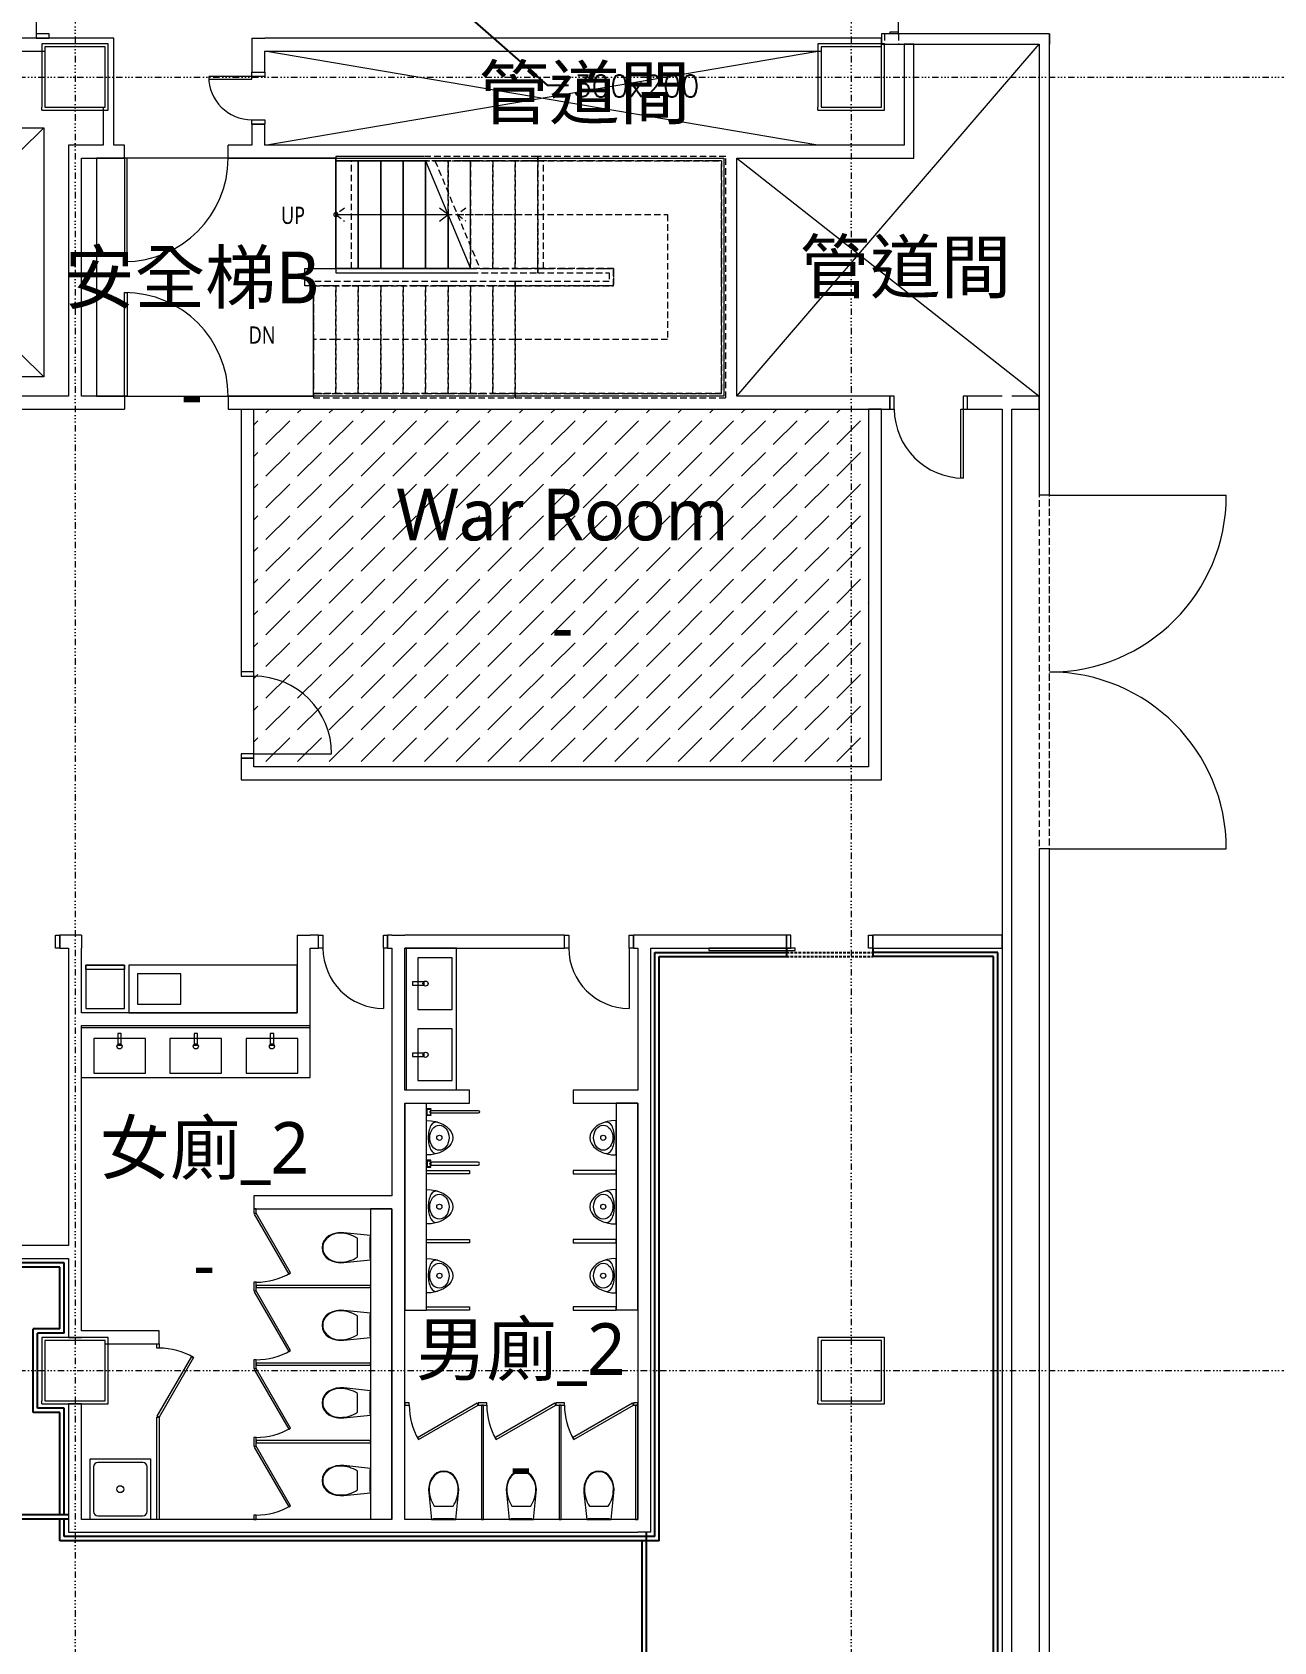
# Model space of a CAD drawing. Extents: x -32000 to 384674, y -29000 to 131250.
# Drawn here: x 252103 to 266500, y 11855 to 30520 of the extents above; entities that cross this region are included whole.
import ezdxf
from ezdxf.enums import TextEntityAlignment as Align

# ---------------------------------------------------------------- set-up
doc = ezdxf.new("R2010")
doc.units = 0
doc.header["$LTSCALE"] = 250
for name, pattern in [('H12PL3$0$JJP_三點線', [0.9, 0.3, -0.15, 0, -0.15, 0, -0.15, 0, -0.15]), ('H12PL3$0$JJP_虛線(退縮線、投影線、地下室範圍、非屬本工程、圖面分區)', [0.45, 0.3, -0.15]), ('H12PL3$0$虛線', [0.846667, 0.423333, -0.423333]), ('XFDP30$0$HIDDEN2', [0.1875, 0.125, -0.0625])]:
    doc.linetypes.add(name, pattern=pattern)
for name, color, linetype in [('AREA', 1, 'Continuous'), ('H12PL3$0$A-OBJE-2D', 252, 'Continuous'), ('H12PL3$0$A-OBJE-TOIL.3D', 252, 'Continuous'), ('H12PL3$0$A-STRS', 252, 'Continuous'), ('H12PL3$0$A-TEXT', 252, 'Continuous'), ('H12PL3$0$A-WALL-EX', 252, 'Continuous'), ('H12PL3$0$A-WALL-IN', 252, 'Continuous'), ('H12PL3$0$A-WALL-IN.200K', 252, 'Continuous'), ('H12PL3$0$A-ZONE', 252, 'Continuous'), ('H12PL3$0$A-ZONE.200K', 252, 'Continuous'), ('H12PL3$0$Door', 252, 'Continuous'), ('H12PL3$0$Hattch', 252, 'Continuous'), ('H12PL3$0$S-COL', 252, 'Continuous'), ('H12PL3$0$S-GRID', 252, 'Continuous'), ('H12PL3$0$S-SLAB-SHOW', 252, 'Continuous'), ('XFDP30$0$A-C1-PVC (8K於 50K時拆除)', 2, 'XFDP30$0$ZIGZAG'), ('XFDP30$0$A-W-P1S (50K)', 2, 'Continuous'), ('XFDP30$0$A-W-P1S (8K)', 2, 'Continuous'), ('XFDP30$0$A-W-P2D (50K)', 2, 'Continuous'), ('XFDP30$0$A-W-P2D (8K)', 2, 'Continuous'), ('XFM2D30-200K$0$M-DUCT-TEXT', 4, 'Continuous'), ('XFM2D30-200K$0$M-DUCT-TEXT-Line', 3, 'Continuous')]:
    doc.layers.add(name, color=color, linetype=linetype)
doc.styles.add('H12PL3$0$Standard', font='', dxfattribs={"width": 0.8})
doc.styles.add('XFM2D30-200K$0$aa-txt', font='simplex.shx', dxfattribs={"bigfont": 'china.shx'})
doc.styles.get('H12PL3$0$Standard').set_extended_font_data('Microsoft JhengHei')
doc.linetypes.add('XFDP30$0$ZIGZAG', pattern='A,0.0001,-0.2,[131,ltypeshp.shx,S=0.2,R=0,X=-0.2,Y=0],-0.4,[131,ltypeshp.shx,S=0.2,R=180,X=0.2,Y=0],-0.2', length=0.8001)
doc.dimstyles.new('XFM2D30-200K$0$adim-100', dxfattribs={"dimscale": 100, "dimtxt": 0.25, "dimasz": 0.25, "dimexe": 0.1, "dimexo": 0.5, "dimgap": 0.15, "dimtad": 0, "dimdec": 4, "dimdsep": 46, "dimtxsty": 'XFM2D30-200K$0$aa-txt', "dimcen": 2.5, "dimclrd": 256, "dimclre": 256, "dimclrt": 256, "dimadec": 0, "dimazin": 0, "dimtfac": 1, "dimtdec": 4, "dimtmove": 0, "dimatfit": 3, "dimfxl": 1, "dimtolj": 1, "dimtzin": 0, "dimarcsym": 0})

# ---------------------------------------------------------------- blocks, each defined once
blk = doc.blocks.new('XFDP30')
at = {"layer": 'XFDP30$0$A-C1-PVC (8K於 50K時拆除)', "ltscale": 0.25}
blk.add_line((259225, 10800), (259225, 13125), dxfattribs=at)
at = {"layer": 'XFDP30$0$A-W-P1S (50K)'}
for p, q in [((259325, 19850), (260850, 19850)), ((259325, 13075), (259325, 19850)), ((259375, 19800), (260850, 19800)), ((259375, 13025), (259375, 19800)), ((260850, 19900), (260850, 19800)), ((261850, 19900), (261850, 19800)), ((263300, 19850), (261850, 19850)), ((263250, 19800), (261850, 19800)), ((263250, -2000), (263250, 19800)), ((263300, -2050), (263300, 19850)), ((252425, 13025), (252425, 13277)), ((252475, 13075), (252475, 13277)), ((259325, 13075), (252475, 13075)), ((259375, 13025), (252425, 13025))]:
    blk.add_line(p, q, dxfattribs=at)
at = {"layer": 'XFDP30$0$A-W-P1S (50K)', "linetype": 'XFDP30$0$HIDDEN2'}
for p, q in [((260850, 19850), (261850, 19850)), ((260850, 19800), (261850, 19800))]:
    blk.add_line(p, q, dxfattribs=at)
at = {"layer": 'XFDP30$0$A-W-P1S (8K)'}
for p, q in [((252475, 16250), (243350, 16250)), ((252475, 15435), (252475, 16250)), ((252425, 16200), (243400, 16200)), ((252425, 15485), (252425, 16200)), ((252115, 14515), (252115, 15485)), ((252425, 15485), (252115, 15485)), ((252165, 14565), (252165, 15435)), ((252475, 15435), (252165, 15435)), ((252475, 14565), (252165, 14565)), ((252475, 13327), (252475, 14565)), ((252425, 14515), (252115, 14515)), ((252425, 13327), (252425, 14515))]:
    blk.add_line(p, q, dxfattribs=at)
at = {"layer": 'XFDP30$0$A-W-P2D (50K)'}
for p, q in [((259175, 2375), (259175, 13025)), ((259225, 2425), (259225, 13025))]:
    blk.add_line(p, q, dxfattribs=at)
at = {"layer": 'XFDP30$0$A-W-P2D (8K)'}
for p, q in [((252525, 13327), (243400, 13327)), ((252525, 13277), (243400, 13277))]:
    blk.add_line(p, q, dxfattribs=at)
blk = doc.blocks.new('H12PL3')
at = {"layer": 'H12PL3$0$Hattch', "linetype": 'Continuous', "lineweight": 0}
h = blk.add_hatch(dxfattribs=at)
h.set_pattern_fill('虛線_0001', color=256, scale=10, style=0, pattern_type=2)
h.set_pattern_definition([(45, (0, 0), (-367.6955, 367.6955), [390, -130]), (45, (1e-13, 367.7), (-367.6955, 367.6955), [390, -130])])
h.paths.add_polyline_path([(261800, 22000), (254675, 22000), (254675, 26150), (261800, 26150)])
at = {"layer": 'H12PL3$0$A-OBJE-2D', "lineweight": 0}
for p, q in [((254800, 29210), (261215, 30300)), ((261215, 29210), (254800, 30300)), ((260275, 26300), (263780, 30380)), ((249290, 26525), (252240, 29410)), ((249290, 29410), (252240, 26525)), ((249290, 29410), (252240, 29410)), ((252240, 29410), (252240, 26525)), ((260275, 29060), (263780, 26300)), ((252240, 26525), (249290, 26525))]:
    blk.add_line(p, q, dxfattribs=at)
for points in [[(250125, 32050), (252150, 32050), (252150, 30450), (250125, 30450)], [(253175, 19200), (253175, 19700), (252725, 19700), (252725, 19200)], [(253175, 19700), (253175, 19650), (252725, 19650), (252725, 19700)], [(253225, 19700), (253225, 19150), (255175, 19150), (255175, 19700)], [(253325, 19600), (253325, 19250), (253825, 19250), (253825, 19600)]]:
    blk.add_lwpolyline(points, close=True, dxfattribs=at)
at = {"layer": 'H12PL3$0$A-OBJE-TOIL.3D', "lineweight": 0}
for p, q in [((256425, 18250), (256425, 19900)), ((257025, 19900), (256425, 19900)), ((256445, 18250), (256445, 19900)), ((256975, 19787.5), (256575, 19787.5)), ((256575, 19787.5), (256575, 19187.5)), ((256975, 19187.5), (256975, 19787.5)), ((257025, 18250), (257025, 19900)), ((256575, 19187.5), (256975, 19187.5)), ((252675, 19000), (255325, 19000)), ((252675, 18400), (252675, 19000)), ((252675, 18980), (255325, 18980)), ((255325, 18400), (255325, 19000)), ((256975, 18962.5), (256575, 18962.5)), ((256575, 18962.5), (256575, 18362.5)), ((256975, 18362.5), (256975, 18962.5)), ((253416.67, 18850), (252816.67, 18850)), ((252816.67, 18850), (252816.67, 18450)), ((253416.67, 18450), (253416.67, 18850)), ((254300, 18850), (253700, 18850)), ((253700, 18850), (253700, 18450)), ((254300, 18450), (254300, 18850)), ((255183.33, 18850), (254583.33, 18850)), ((254583.33, 18850), (254583.33, 18450)), ((255183.33, 18450), (255183.33, 18850)), ((252675, 18400), (255325, 18400)), ((252816.67, 18450), (253416.67, 18450)), ((253700, 18450), (254300, 18450)), ((254583.33, 18450), (255183.33, 18450)), ((256575, 18362.5), (256975, 18362.5)), ((257025, 18250), (256425, 18250)), ((256683, 17959), (256683, 18041)), ((256683, 18033), (256724, 18033)), ((256683, 17967), (256724, 17967)), ((256722, 18016.5), (256713.63, 18000)), ((256722, 17983.5), (256713.63, 18000)), ((256724, 17983.5), (256724, 18016.5)), ((256683, 17441), (256683, 17359)), ((256683, 17433), (256724, 17433)), ((256683, 17367), (256724, 17367)), ((256722, 17416.5), (256713.63, 17400)), ((256722, 17383.5), (256713.63, 17400)), ((256724, 17416.5), (256724, 17383.5)), ((255873.59, 16425), (255873.59, 16533.94)), ((255873.59, 16316.06), (255873.59, 16425)), ((254700, 16025), (254675, 16025)), ((254675, 16025), (254675, 15975)), ((254675, 15975), (254675, 15925)), ((254675, 15925), (254700, 15925)), ((254700, 15975), (254700, 16025)), ((254700, 15925), (254700, 15975)), ((255873.59, 15525), (255873.59, 15633.94)), ((255873.59, 15416.06), (255873.59, 15525)), ((254700, 15125), (254675, 15125)), ((254675, 15125), (254675, 15075)), ((254700, 15075), (254700, 15125)), ((254675, 15075), (254675, 15025)), ((254675, 15025), (254700, 15025)), ((254700, 15025), (254700, 15075)), ((255873.59, 14625), (255873.59, 14733.94)), ((255873.59, 14516.06), (255873.59, 14625)), ((257275, 14625), (257275, 14600)), ((257325, 14625), (257275, 14625)), ((257275, 14600), (257325, 14600)), ((257375, 14625), (257325, 14625)), ((257325, 14600), (257375, 14600)), ((257375, 14600), (257375, 14625)), ((258175, 14625), (258175, 14600)), ((258225, 14625), (258175, 14625)), ((258175, 14600), (258225, 14600)), ((258275, 14625), (258225, 14625)), ((258225, 14600), (258275, 14600)), ((258275, 14600), (258275, 14625)), ((254700, 14225), (254675, 14225)), ((254675, 14225), (254675, 14175)), ((254700, 14175), (254700, 14225)), ((254675, 14175), (254675, 14125)), ((254675, 14125), (254700, 14125)), ((254700, 14125), (254700, 14175)), ((252815, 13885), (252815, 13365)), ((253385, 13935), (252865, 13935)), ((253435, 13365), (253435, 13885)), ((255873.59, 13725), (255873.59, 13833.94)), ((255873.59, 13616.06), (255873.59, 13725)), ((252865, 13315), (253385, 13315)), ((256766.06, 13426.41), (256875, 13426.41)), ((256875, 13426.41), (256983.94, 13426.41)), ((257666.06, 13426.41), (257775, 13426.41)), ((257775, 13426.41), (257883.94, 13426.41)), ((258566.06, 13426.41), (258675, 13426.41)), ((258675, 13426.41), (258783.94, 13426.41))]:
    blk.add_line(p, q, dxfattribs=at)
at = {"layer": 'H12PL3$0$A-OBJE-TOIL.3D', "lineweight": 0, "flags": 128}
for points in [[(256650, 19467.5), (256650, 19507.5), (256515, 19507.5), (256515, 19467.5)], [(253096.67, 18775), (253136.67, 18775), (253136.67, 18910), (253096.67, 18910)], [(253980, 18775), (254020, 18775), (254020, 18910), (253980, 18910)], [(254863.33, 18775), (254903.33, 18775), (254903.33, 18910), (254863.33, 18910)], [(256650, 18642.5), (256650, 18682.5), (256515, 18682.5), (256515, 18642.5)], [(256674.8, 17900), (256727.76, 17896.97), (256779.12, 17887.95), (256827.3, 17873.22), (256870.86, 17853.23), (256908.45, 17828.58), (256938.95, 17800.03), (256961.42, 17768.43), (256975.18, 17734.76), (256979.82, 17700.03), (256975.19, 17665.3), (256961.43, 17631.62), (256938.97, 17600.03), (256908.48, 17571.47), (256870.89, 17546.81), (256827.34, 17526.81), (256779.15, 17512.07), (256727.8, 17503.04), (256674.84, 17500), (256674.82, 17700)], [(258875.2, 17900), (258822.24, 17896.97), (258770.88, 17887.95), (258722.7, 17873.22), (258679.14, 17853.23), (258641.55, 17828.58), (258611.05, 17800.03), (258588.58, 17768.43), (258574.82, 17734.76), (258570.18, 17700.03), (258574.81, 17665.3), (258588.57, 17631.62), (258611.03, 17600.03), (258641.52, 17571.47), (258679.11, 17546.81), (258722.66, 17526.81), (258770.85, 17512.07), (258822.2, 17503.04), (258875.16, 17500), (258875.18, 17700)], [(256674.86, 17280), (256674.86, 17320), (257174.86, 17320.05), (257174.86, 17280.05)], [(258875.14, 17280), (258875.14, 17320), (258375.14, 17320.05), (258375.14, 17280.05)], [(256674.88, 17100), (256727.84, 17096.97), (256779.2, 17087.95), (256827.38, 17073.22), (256870.93, 17053.23), (256908.53, 17028.58), (256939.03, 17000.03), (256961.5, 16968.43), (256975.26, 16934.76), (256979.9, 16900.03), (256975.27, 16865.3), (256961.51, 16831.62), (256939.05, 16800.03), (256908.55, 16771.47), (256870.96, 16746.81), (256827.41, 16726.81), (256779.23, 16712.07), (256727.88, 16703.04), (256674.92, 16700), (256674.9, 16900)], [(258875.12, 17100), (258822.16, 17096.97), (258770.8, 17087.95), (258722.62, 17073.22), (258679.07, 17053.23), (258641.47, 17028.58), (258610.97, 17000.03), (258588.5, 16968.43), (258574.74, 16934.76), (258570.1, 16900.03), (258574.73, 16865.3), (258588.49, 16831.62), (258610.95, 16800.03), (258641.45, 16771.47), (258679.04, 16746.81), (258722.59, 16726.81), (258770.77, 16712.07), (258822.12, 16703.04), (258875.08, 16700), (258875.1, 16900)], [(254675, 16825), (254700, 16825), (254700, 16875), (254675, 16875)], [(254678.35, 16812.5), (255078.35, 16119.68), (255100, 16132.18), (254700, 16825)], [(255628.25, 16594.42), (255584.72, 16582.02), (255543.65, 16563), (255511.11, 16537.4), (255486.15, 16504.36), (255470.44, 16466.05), (255465, 16425), (255470.44, 16383.95), (255486.15, 16345.64), (255511.11, 16312.6), (255543.65, 16287), (255584.72, 16267.98), (255628.25, 16255.58), (255673.18, 16250.09), (255718.41, 16251.65), (256025, 16284.03), (256025, 16565.97), (255718.41, 16598.35), (255673.18, 16599.91)], [(256025, 16302), (256025, 16548), (256020, 16548), (256020, 16302)], [(256674.94, 16480), (256674.94, 16520), (257174.94, 16520.05), (257174.94, 16480.05)], [(258875.06, 16480), (258875.06, 16520), (258375.06, 16520.05), (258375.06, 16480.05)], [(256674.96, 16300), (256727.92, 16296.97), (256779.27, 16287.95), (256827.46, 16273.22), (256871.01, 16253.23), (256908.61, 16228.58), (256939.1, 16200.03), (256961.58, 16168.43), (256975.34, 16134.76), (256979.98, 16100.03), (256975.35, 16065.3), (256961.59, 16031.62), (256939.12, 16000.03), (256908.63, 15971.47), (256871.04, 15946.81), (256827.49, 15926.81), (256779.31, 15912.07), (256727.96, 15903.04), (256675, 15900), (256674.98, 16100)], [(258875.04, 16300), (258822.08, 16296.97), (258770.73, 16287.95), (258722.54, 16273.22), (258678.99, 16253.23), (258641.39, 16228.58), (258610.9, 16200.03), (258588.42, 16168.43), (258574.66, 16134.76), (258570.02, 16100.03), (258574.65, 16065.3), (258588.41, 16031.62), (258610.88, 16000.03), (258641.37, 15971.47), (258678.96, 15946.81), (258722.51, 15926.81), (258770.69, 15912.07), (258822.04, 15903.04), (258875, 15900), (258875.02, 16100)], [(254678.35, 15912.5), (255078.35, 15219.68), (255100, 15232.18), (254700, 15925)], [(256025, 15962.5), (256025, 15987.5), (254700, 15987.5), (254700, 15962.5)], [(255628.25, 15694.42), (255584.72, 15682.02), (255543.65, 15663), (255511.11, 15637.4), (255486.15, 15604.36), (255470.44, 15566.05), (255465, 15525), (255470.44, 15483.95), (255486.15, 15445.64), (255511.11, 15412.6), (255543.65, 15387), (255584.72, 15367.98), (255628.25, 15355.58), (255673.18, 15350.09), (255718.41, 15351.65), (256025, 15384.03), (256025, 15665.97), (255718.41, 15698.35), (255673.18, 15699.91)], [(256675.01, 15700), (256675.01, 15740), (257175.01, 15740.05), (257175.01, 15700.05)], [(258874.99, 15700), (258874.99, 15740), (258374.99, 15740.05), (258374.99, 15700.05)], [(256025, 15402), (256025, 15648), (256020, 15648), (256020, 15402)], [(253550, 15310), (253575, 15310), (253575, 15260), (253550, 15260)], [(253553.35, 14472.5), (253953.35, 15165.32), (253975, 15152.82), (253575, 14460)], [(254678.35, 15012.5), (255078.35, 14319.68), (255100, 14332.18), (254700, 15025)], [(256025, 15062.5), (256025, 15087.5), (254700, 15087.5), (254700, 15062.5)], [(255628.25, 14794.42), (255584.72, 14782.02), (255543.65, 14763), (255511.11, 14737.4), (255486.15, 14704.36), (255470.44, 14666.05), (255465, 14625), (255470.44, 14583.95), (255486.15, 14545.64), (255511.11, 14512.6), (255543.65, 14487), (255584.72, 14467.98), (255628.25, 14455.58), (255673.18, 14450.09), (255718.41, 14451.65), (256025, 14484.03), (256025, 14765.97), (255718.41, 14798.35), (255673.18, 14799.91)], [(256025, 14502), (256025, 14748), (256020, 14748), (256020, 14502)], [(256425, 14625), (256425, 14600), (256475, 14600), (256475, 14625)], [(257262.5, 14621.65), (256569.68, 14221.65), (256582.18, 14200), (257275, 14600)], [(257312.5, 13275), (257337.5, 13275), (257337.5, 14600), (257312.5, 14600)], [(258162.5, 14621.65), (257469.68, 14221.65), (257482.18, 14200), (258175, 14600)], [(258212.5, 13275), (258237.5, 13275), (258237.5, 14600), (258212.5, 14600)], [(259062.5, 14621.65), (258369.68, 14221.65), (258382.18, 14200), (259075, 14600)], [(259075, 14625), (259075, 14600), (259125, 14600), (259125, 14625)], [(259100, 13275), (259125, 13275), (259125, 14600), (259100, 14600)], [(253550, 14460), (253575, 14460), (253575, 13275), (253550, 13275)], [(256025, 14162.5), (256025, 14187.5), (254700, 14187.5), (254700, 14162.5)], [(254678.35, 14112.5), (255078.35, 13419.68), (255100, 13432.18), (254700, 14125)], [(253475, 13275), (252775, 13275), (252775, 13975), (253475, 13975)], [(255628.25, 13894.42), (255584.72, 13882.02), (255543.65, 13863), (255511.11, 13837.4), (255486.15, 13804.36), (255470.44, 13766.05), (255465, 13725), (255470.44, 13683.95), (255486.15, 13645.64), (255511.11, 13612.6), (255543.65, 13587), (255584.72, 13567.98), (255628.25, 13555.58), (255673.18, 13550.09), (255718.41, 13551.65), (256025, 13584.03), (256025, 13865.97), (255718.41, 13898.35), (255673.18, 13899.91)], [(256025, 13602), (256025, 13848), (256020, 13848), (256020, 13602)], [(257044.42, 13671.75), (257032.02, 13715.28), (257013, 13756.35), (256987.4, 13788.89), (256954.36, 13813.85), (256916.05, 13829.56), (256875, 13835), (256833.95, 13829.56), (256795.64, 13813.85), (256762.6, 13788.89), (256737, 13756.35), (256717.98, 13715.28), (256705.58, 13671.75), (256700.09, 13626.82), (256701.65, 13581.59), (256734.03, 13275), (257015.97, 13275), (257048.35, 13581.59), (257049.91, 13626.82)], [(257944.42, 13671.75), (257932.02, 13715.28), (257913, 13756.35), (257887.4, 13788.89), (257854.36, 13813.85), (257816.05, 13829.56), (257775, 13835), (257733.95, 13829.56), (257695.64, 13813.85), (257662.6, 13788.89), (257637, 13756.35), (257617.98, 13715.28), (257605.58, 13671.75), (257600.09, 13626.82), (257601.65, 13581.59), (257634.03, 13275), (257915.97, 13275), (257948.35, 13581.59), (257949.91, 13626.82)], [(258844.42, 13671.75), (258832.02, 13715.28), (258813, 13756.35), (258787.4, 13788.89), (258754.36, 13813.85), (258716.05, 13829.56), (258675, 13835), (258633.95, 13829.56), (258595.64, 13813.85), (258562.6, 13788.89), (258537, 13756.35), (258517.98, 13715.28), (258505.58, 13671.75), (258500.09, 13626.82), (258501.65, 13581.59), (258534.03, 13275), (258815.97, 13275), (258848.35, 13581.59), (258849.91, 13626.82)], [(254675, 13275), (254700, 13275), (254700, 13325), (254675, 13325)], [(256752, 13275), (256998, 13275), (256998, 13280), (256752, 13280)], [(257652, 13275), (257898, 13275), (257898, 13280), (257652, 13280)], [(258552, 13275), (258798, 13275), (258798, 13280), (258552, 13280)]]:
    blk.add_lwpolyline(points, close=True, dxfattribs=at)
for points in [[(256425, 18100), (256675, 18100)], [(256425, 18100), (256425, 15700)], [(256675, 15700), (256675, 18100)], [(259125, 18100), (258875, 18100)], [(258875, 18100), (258875, 15700)], [(259125, 15700), (259125, 18100)], [(256275, 16875), (256025, 16875)], [(256025, 16875), (256025, 13275)], [(256275, 13275), (256275, 16875)], [(256425, 15700), (256675, 15700)], [(259125, 15700), (258875, 15700)], [(256275, 13275), (256025, 13275)]]:
    blk.add_lwpolyline(points, dxfattribs=at)
for points in [[(256675, 17959), (256675, 18041), (256724, 18041), (256724, 18033), (256722, 18033), (256722, 18016.5), (257275, 18016.5, -1), (257275, 17983.5), (256722, 17983.5), (256722, 17967), (256724, 17967), (256724, 17959)], [(256675, 17441), (256675, 17359), (256724, 17359), (256724, 17367), (256722, 17367), (256722, 17383.5), (257275, 17383.5, 1), (257275, 17416.5), (256722, 17416.5), (256722, 17433), (256724, 17433), (256724, 17441)]]:
    blk.add_lwpolyline(points, format="xyb", close=True, dxfattribs=at)
at = {"layer": 'H12PL3$0$A-OBJE-TOIL.3D', "lineweight": 0}
for centre, radius in [((256664.59, 19487.5), 30), ((253116.67, 18760.41), 30), ((254000, 18760.41), 30), ((254883.33, 18760.41), 30), ((256664.59, 18662.5), 30), ((256824.82, 17700.01), 30), ((258725.18, 17700.01), 30), ((256824.9, 16900.01), 30), ((258725.1, 16900.01), 30), ((256824.98, 16100.01), 30), ((258725.02, 16100.01), 30), ((253125, 13625), 40)]:
    blk.add_circle(centre, radius, dxfattribs=at)
for centre, radius, start, end in [((257024.97, 17700.03), 330.15, 154.552978, 180.005556), ((256790.08, 17811.8), 70.02, 79.191026, 154.552978), ((258759.92, 17811.8), 70.02, 25.447022, 100.808974), ((258525.03, 17700.03), 330.15, 359.994444, 25.447022), ((257024.97, 17700.03), 330.15, 180.005556, 205.458134), ((256790.1, 17588.22), 70.02, 205.458136, 280.820086), ((258759.9, 17588.22), 70.02, 259.179914, 334.541864), ((258525.03, 17700.03), 330.15, 334.541866, 359.994444), ((257025.05, 16900.03), 330.15, 154.552978, 180.005556), ((256790.16, 17011.8), 70.02, 79.191026, 154.552978), ((258759.84, 17011.8), 70.02, 25.447022, 100.808974), ((258524.95, 16900.03), 330.15, 359.994444, 25.447022), ((257025.05, 16900.03), 330.15, 180.005556, 205.458134), ((258524.95, 16900.03), 330.15, 334.541866, 359.994444), ((256790.18, 16788.22), 70.02, 205.458136, 280.820086), ((258759.82, 16788.22), 70.02, 259.179914, 334.541864), ((257025.13, 16100.03), 330.15, 154.552978, 180.005556), ((256790.23, 16211.8), 70.02, 79.191026, 154.552978), ((258759.77, 16211.8), 70.02, 25.447022, 100.808974), ((258524.87, 16100.03), 330.15, 359.994444, 25.447022), ((254700, 16825), 800, 270, 300), ((257025.13, 16100.03), 330.15, 180.005556, 205.458134), ((258524.87, 16100.03), 330.15, 334.541866, 359.994444), ((256790.26, 15988.22), 70.02, 205.458136, 280.820086), ((258759.74, 15988.22), 70.02, 259.179914, 334.541864), ((253575, 14460), 800, 60, 90), ((254700, 15925), 800, 270, 300), ((257275, 14600), 800, 180, 210), ((258175, 14600), 800, 180, 210), ((259075, 14600), 800, 180, 210), ((254700, 15025), 800, 270, 300), ((252865, 13885), 50, 90, 180), ((253385, 13885), 50, 0, 90), ((252865, 13365), 50, 180, 270), ((253385, 13365), 50, 270, 0), ((254700, 14125), 800, 270, 300)]:
    blk.add_arc(centre, radius, start, end, dxfattribs=at)
for centre, major_axis in [((256824.82, 17700.01), (-0.01, 145)), ((258725.18, 17700.01), (0.01, 145)), ((256824.9, 16900.01), (-0.01, 145)), ((258725.1, 16900.01), (0.01, 145)), ((256824.98, 16100.01), (-0.01, 145)), ((258725.02, 16100.01), (0.01, 145))]:
    blk.add_ellipse(centre, major_axis=major_axis, ratio=0.77241379, dxfattribs=at)
for centre, major_axis, start_param, end_param in [((255593.84, 16424.19), (0, 138.52), 0.93829181, 1.56493559), ((255664.23, 16335.54), (0, 256.9), 6.22745408, 7.12804264), ((255685.56, 16166.9), (0, 425.25), 5.75378057, 6.30680113), ((255593.84, 16425.81), (0, 138.52), 1.57665719, 2.20330097), ((255664.23, 16514.46), (0, 256.9), 2.29673153, 3.19732009), ((255685.56, 16683.1), (0, 425.25), 3.11797453, 3.67099508), ((255664.23, 15435.54), (0, 256.9), 6.22745408, 7.12804264), ((255685.56, 15266.9), (0, 425.25), 5.75378057, 6.30680113), ((255593.84, 15524.19), (0, 138.52), 0.93829181, 1.56493559), ((255593.84, 15525.81), (0, 138.52), 1.57665719, 2.20330097), ((255664.23, 15614.46), (0, 256.9), 2.29673153, 3.19732009), ((255685.56, 15783.1), (0, 425.25), 3.11797453, 3.67099508), ((255664.23, 14535.54), (0, 256.9), 6.22745408, 7.12804264), ((255685.56, 14366.9), (0, 425.25), 5.75378057, 6.30680113), ((255593.84, 14624.19), (0, 138.52), 0.93829181, 1.56493559), ((255593.84, 14625.81), (0, 138.52), 1.57665719, 2.20330097), ((255664.23, 14714.46), (0, 256.9), 2.29673153, 3.19732009), ((255685.56, 14883.1), (0, 425.25), 3.11797453, 3.67099508), ((255664.23, 13635.54), (0, 256.9), 6.22745408, 7.12804264), ((255685.56, 13466.9), (0, 425.25), 5.75378057, 6.30680113), ((256875.81, 13706.16), (138.52, 0), 1.57665719, 2.20330097), ((256874.19, 13706.16), (138.52, 0), 0.93829181, 1.56493559), ((257775.81, 13706.16), (138.52, 0), 1.57665719, 2.20330097), ((257774.19, 13706.16), (138.52, 0), 0.93829181, 1.56493559), ((258675.81, 13706.16), (138.52, 0), 1.57665719, 2.20330097), ((258674.19, 13706.16), (138.52, 0), 0.93829181, 1.56493559), ((255593.84, 13724.19), (0, 138.52), 0.93829181, 1.56493559), ((255593.84, 13725.81), (0, 138.52), 1.57665719, 2.20330097), ((255664.23, 13814.46), (0, 256.9), 2.29673153, 3.19732009), ((256964.46, 13635.77), (256.9, 0), 2.29673153, 3.19732009), ((256785.54, 13635.77), (256.9, 0), 6.22745408, 7.12804264), ((257864.46, 13635.77), (256.9, 0), 2.29673153, 3.19732009), ((257685.54, 13635.77), (256.9, 0), 6.22745408, 7.12804264), ((258764.46, 13635.77), (256.9, 0), 2.29673153, 3.19732009), ((258585.54, 13635.77), (256.9, 0), 6.22745408, 7.12804264), ((255685.56, 13983.1), (0, 425.25), 3.11797453, 3.67099508), ((257133.1, 13614.44), (425.25, 0), 3.11797453, 3.67099508), ((256616.9, 13614.44), (425.25, 0), 5.75378057, 6.30680113), ((258033.1, 13614.44), (425.25, 0), 3.11797453, 3.67099508), ((257516.9, 13614.44), (425.25, 0), 5.75378057, 6.30680113), ((258933.1, 13614.44), (425.25, 0), 3.11797453, 3.67099508), ((258416.9, 13614.44), (425.25, 0), 5.75378057, 6.30680113)]:
    blk.add_ellipse(centre, major_axis=major_axis, ratio=0.87554585, start_param=start_param, end_param=end_param, dxfattribs=at)
at = {"layer": 'H12PL3$0$A-STRS', "linetype": 'H12PL3$0$JJP_虛線(退縮線、投影線、地下室範圍、非屬本工程、圖面分區)', "lineweight": 0}
for p, q in [((257965, 29080), (255625, 29080)), ((255625, 29080), (255625, 29030)), ((255625, 29030), (257965, 29030)), ((255625, 29030), (255625, 27780)), ((255885, 29030), (255625, 29030)), ((255804.09, 27780), (255804.09, 29030)), ((255804.09, 27780), (255804.09, 29030)), ((255885, 29030), (255885, 27780)), ((255885, 27780), (255885, 29030)), ((255885, 29030), (255885, 27780)), ((256145, 29030), (255885, 29030)), ((256145, 29030), (256145, 27780)), ((256145, 27780), (256145, 29030)), ((256145, 29030), (256145, 27780)), ((256405, 29030), (256145, 29030)), ((256405, 29030), (256405, 27780)), ((256405, 27780), (256405, 29030)), ((256405, 29030), (256405, 27780)), ((256665, 29030), (256405, 29030)), ((256665, 29030), (256665, 27780)), ((256665, 27780), (256665, 29030)), ((256665, 29030), (256665, 27780)), ((256925, 29030), (256665, 29030)), ((257965, 29080), (256752.51, 29080)), ((256773.31, 29030), (257965, 29030)), ((256925, 29030), (256773.31, 29030)), ((256773.31, 29030), (257293.31, 27780)), ((256925, 29030), (256925, 27780)), ((256925, 27780), (256925, 29030)), ((256925, 29030), (256925, 27780)), ((257185, 29030), (256925, 29030)), ((256925, 29030), (256925, 28665.36)), ((256925, 28665.36), (256925, 29030)), ((256925, 29030), (256925, 28665.36)), ((257185, 29030), (256925, 29030)), ((257185, 29030), (257185, 27780)), ((257185, 27780), (257185, 29030)), ((257185, 29030), (257185, 27780)), ((257445, 29030), (257185, 29030)), ((257185, 29030), (257185, 28040.36)), ((257185, 28040.36), (257185, 29030)), ((257185, 29030), (257185, 28040.36)), ((257445, 29030), (257185, 29030)), ((257445, 29030), (257445, 27780)), ((257445, 27780), (257445, 29030)), ((257445, 29030), (257445, 27780)), ((257705, 29030), (257445, 29030)), ((257445, 29030), (257445, 27780)), ((257445, 27780), (257445, 29030)), ((257445, 29030), (257445, 27780)), ((257705, 29030), (257445, 29030)), ((257705, 29030), (257705, 27780)), ((257705, 27780), (257705, 29030)), ((257705, 29030), (257705, 27780)), ((257965, 29030), (257705, 29030)), ((257705, 29030), (257705, 27780)), ((257705, 27780), (257705, 29030)), ((257705, 29030), (257705, 27780)), ((257965, 29030), (257705, 29030)), ((257965, 29030), (257965, 29080)), ((257965, 29030), (257965, 29080)), ((260145, 29080), (257965, 29080)), ((257965, 29080), (257965, 29030)), ((257965, 27780), (257965, 29030)), ((257965, 29030), (260095, 29030)), ((257965, 29030), (257965, 27780)), ((257965, 29030), (257965, 27780)), ((257965, 29030), (257965, 27780)), ((257965, 27780), (257965, 29030)), ((260095, 29030), (257965, 29030)), ((257965, 29030), (257965, 27780)), ((258032.66, 27780), (258032.66, 29030)), ((260095, 29030), (260095, 26330)), ((260095, 26330), (260095, 29030)), ((260145, 26280), (260145, 29080)), ((255725, 28480), (255625, 28405)), ((255625, 28405), (255885, 28405)), ((255625, 28405), (255725, 28330)), ((255885, 28405), (257705, 28405)), ((257133.31, 28480), (257033.31, 28405)), ((257033.31, 28405), (257965, 28405)), ((257033.31, 28405), (257133.31, 28330)), ((257705, 28405), (257965, 28405)), ((257965, 28405), (259470, 28405)), ((259470, 28405), (259470, 26955)), ((257705, 27630), (255365, 27630)), ((255365, 27630), (255365, 27580)), ((257965, 27780), (255625, 27780)), ((255625, 27780), (255625, 27730)), ((255625, 27780), (255885, 27780)), ((255625, 27730), (257965, 27730)), ((255885, 27780), (256145, 27780)), ((256145, 27780), (256405, 27780)), ((256405, 27780), (256665, 27780)), ((256665, 27780), (256925, 27780)), ((256925, 27780), (257185, 27780)), ((257185, 27780), (257445, 27780)), ((257965, 27780), (257293.31, 27780)), ((257293.31, 27780), (257445, 27780)), ((257314.11, 27730), (257965, 27730)), ((257445, 27780), (257705, 27780)), ((257445, 27780), (257705, 27780)), ((257705, 27780), (257965, 27780)), ((257705, 27780), (257965, 27780)), ((258795, 27630), (257705, 27630)), ((257705, 27630), (257705, 27580)), ((257705, 27580), (257705, 27630)), ((257965, 27730), (257965, 27780)), ((257965, 27730), (257965, 27780)), ((258845, 27780), (257965, 27780)), ((257965, 27780), (257965, 27730)), ((257965, 27780), (258845, 27780)), ((257965, 27730), (258795, 27730)), ((258795, 27730), (258795, 27630)), ((258845, 27580), (258845, 27780)), ((258845, 27780), (258845, 27580)), ((255365, 27580), (257705, 27580)), ((255625, 27580), (255365, 27580)), ((255365, 27580), (255365, 26330)), ((255625, 26330), (255625, 27580)), ((255885, 27580), (255625, 27580)), ((255625, 27580), (255625, 26330)), ((255625, 26330), (255625, 27580)), ((255885, 26330), (255885, 27580)), ((256145, 27580), (255885, 27580)), ((255885, 27580), (255885, 26330)), ((255885, 26330), (255885, 27580)), ((256145, 26330), (256145, 27580)), ((256405, 27580), (256145, 27580)), ((256145, 27580), (256145, 26330)), ((256145, 26330), (256145, 27580)), ((256405, 26330), (256405, 27580)), ((256665, 27580), (256405, 27580)), ((256405, 27580), (256405, 26330)), ((256405, 26330), (256405, 27580)), ((256665, 26330), (256665, 27580)), ((256925, 27580), (256665, 27580)), ((256665, 27580), (256665, 26330)), ((256665, 26330), (256665, 27580)), ((256925, 26330), (256925, 27580)), ((257185, 27580), (256925, 27580)), ((256925, 27580), (256925, 26330)), ((256925, 26330), (256925, 27580)), ((257185, 26330), (257185, 27580)), ((257445, 27580), (257185, 27580)), ((257185, 27580), (257185, 26330)), ((257185, 26330), (257185, 27580)), ((257445, 26330), (257445, 27580)), ((257705, 27580), (257445, 27580)), ((257445, 27580), (257445, 26330)), ((257445, 26330), (257445, 27580)), ((257705, 27580), (258845, 27580)), ((257705, 26330), (257705, 27580)), ((257705, 26330), (257705, 27580)), ((257705, 26330), (257705, 27580)), ((258845, 27580), (257705, 27580)), ((257705, 27580), (257705, 26330)), ((257705, 26330), (257705, 27580)), ((255625, 26955), (255365, 26955)), ((257705, 26955), (255625, 26955)), ((259470, 26955), (257705, 26955)), ((257705, 26330), (255365, 26330)), ((255365, 26330), (255365, 26280)), ((255365, 26330), (255625, 26330)), ((255625, 26330), (255885, 26330)), ((255885, 26330), (256145, 26330)), ((256145, 26330), (256405, 26330)), ((256405, 26330), (256665, 26330)), ((256665, 26330), (256925, 26330)), ((256925, 26330), (257185, 26330)), ((257185, 26330), (257445, 26330)), ((257445, 26330), (257705, 26330)), ((260095, 26330), (257705, 26330)), ((257705, 26330), (257705, 26280)), ((257705, 26280), (257705, 26330)), ((257705, 26330), (260095, 26330)), ((255365, 26280), (257705, 26280)), ((257705, 26280), (260145, 26280))]:
    blk.add_line(p, q, dxfattribs=at)
at = {"layer": 'H12PL3$0$A-STRS', "lineweight": 0}
for p, q in [((256644.2, 29080), (255625, 29080)), ((255625, 29080), (255625, 29030)), ((255625, 29030), (256665, 29030)), ((255625, 29030), (255625, 27780)), ((256665, 29030), (255625, 29030)), ((255625, 29030), (255625, 27780)), ((255885, 29030), (255625, 29030)), ((255885, 29030), (255885, 27780)), ((255885, 27780), (255885, 29030)), ((255885, 29030), (255885, 27780)), ((256145, 29030), (255885, 29030)), ((256145, 29030), (256145, 27780)), ((256145, 27780), (256145, 29030)), ((256145, 29030), (256145, 27780)), ((256405, 29030), (256145, 29030)), ((256405, 29030), (256405, 27780)), ((256405, 27780), (256405, 29030)), ((256405, 29030), (256405, 27780)), ((256665, 29030), (256405, 29030)), ((256665, 29030), (256665, 27780)), ((256665, 27780), (256665, 29030)), ((256665, 29030), (256665, 27780)), ((256665, 29030), (257185, 27780)), ((255625, 28405), (255885, 28405)), ((255885, 28405), (256925, 28405)), ((256925, 28405), (256825, 28480)), ((256825, 28330), (256925, 28405)), ((256925, 28405), (256925, 27780)), ((256925, 27780), (256925, 28405)), ((256925, 28405), (256925, 27780)), ((257185, 27780), (255625, 27780)), ((255625, 27780), (255625, 27730)), ((255625, 27780), (257185, 27780)), ((255625, 27780), (255885, 27780)), ((255625, 27730), (257205.8, 27730)), ((255885, 27780), (256145, 27780)), ((256145, 27780), (256405, 27780)), ((256405, 27780), (256665, 27780)), ((256665, 27780), (256925, 27780)), ((256925, 27780), (257185, 27780))]:
    blk.add_line(p, q, dxfattribs=at)
at = {"layer": 'H12PL3$0$A-STRS', "linetype": 'H12PL3$0$虛線', "lineweight": 0}
for p, q in [((257965, 29030), (255625, 29030)), ((255625, 29030), (255625, 27780)), ((257965, 29030), (256773.31, 29030)), ((257965, 27780), (257965, 29030)), ((258032.66, 29030), (257965, 29030)), ((260095, 29030), (258032.66, 29030)), ((260095, 26330), (260095, 29030)), ((255625, 27780), (257965, 27780)), ((257293.31, 27780), (257965, 27780)), ((257965, 27780), (258032.66, 27780)), ((258032.66, 27780), (258845, 27780)), ((258845, 27780), (258845, 27580)), ((257705, 27580), (255365, 27580)), ((255365, 27580), (255365, 26330)), ((258845, 27580), (257705, 27580)), ((255365, 26330), (257705, 26330)), ((257705, 26330), (260095, 26330))]:
    blk.add_line(p, q, dxfattribs=at)
at = {"layer": 'H12PL3$0$A-STRS', "lineweight": 0, "flags": 128}
blk.add_lwpolyline([(255625, 28380, 1), (255625, 28430, 1)], format="xyb", close=True, dxfattribs=at)
at = {"layer": 'H12PL3$0$A-WALL-EX', "linetype": 'H12PL3$0$JJP_虛線(退縮線、投影線、地下室範圍、非屬本工程、圖面分區)', "lineweight": 0}
for p, q in [((263780, 30500), (261987.73, 30500)), ((263900, 30500), (263780, 30500)), ((263900, 30380), (263900, 30500)), ((263900, -2530), (263900, 30380))]:
    blk.add_line(p, q, dxfattribs=at)
at = {"layer": 'H12PL3$0$A-WALL-EX', "lineweight": 0}
for p, q in [((262150, 30520), (262050, 30520)), ((263785, 25150), (263780, 25150)), ((263900, 25150), (263785, 25150)), ((263785, 21050), (263780, 21050)), ((263900, 21050), (263785, 21050))]:
    blk.add_line(p, q, dxfattribs=at)
at = {"layer": 'H12PL3$0$A-WALL-EX', "lineweight": 0, "flags": 128}
for points in [[(262150, 30500), (262150, 90550)], [(262150, 30500), (262150, 90550)], [(263900, 30500), (261950.38, 30500)], [(261950.38, 30500), (261950.38, 30380)], [(262050, 30520), (262050, 30500)], [(262150, 30500), (262050, 30500)], [(262150, 30500), (262150, 30520)], [(263900, 30500), (263900, 30380)], [(261950.38, 30380), (263780, 30380)], [(263780, 30380), (263780, 25150)], [(263900, 25150), (263900, 30380)], [(263780, 21050), (263780, -2530)], [(263900, -2650), (263900, 21050)]]:
    blk.add_lwpolyline(points, dxfattribs=at)
at = {"layer": 'H12PL3$0$A-WALL-EX', "linetype": 'H12PL3$0$JJP_虛線(退縮線、投影線、地下室範圍、非屬本工程、圖面分區)', "lineweight": 0, "flags": 128}
for points in [[(263900.03, 30500.03), (261987.73, 30500.03)], [(261987.73, 30500.03), (261987.73, 30500)], [(261987.73, 30500), (261987.73, 30380)], [(263900, 30500), (262150, 30500)], [(262150, 30500), (262150, 30380)], [(263900, 30500), (263900, 30380)], [(263900.03, 30500.03), (263900.03, 30500)], [(263900.03, -2650.03), (263900.03, 30500)], [(261987.73, 30380), (263780, 30380)], [(262150, 30380), (263780, 30380)], [(263780, 30380), (263780, -2530)], [(263780, 30380), (263780, -2530)], [(263900, -2650), (263900, 30380)]]:
    blk.add_lwpolyline(points, dxfattribs=at)
at = {"layer": 'H12PL3$0$A-WALL-IN', "lineweight": 0}
for p, q in [((252300, 30450), (252200, 30450)), ((254650, 30055), (254800, 30055)), ((254650, 29455), (254800, 29455)), ((253175, 29060), (253175, 29210)), ((254375, 29060), (254375, 29210)), ((253175, 26300), (253175, 26150)), ((254375, 26300), (254375, 26150)), ((262050, 26150), (262050, 26300)), ((262950, 26150), (262950, 26300)), ((252425, 19900), (252425, 20050)), ((255425, 19900), (255425, 20050)), ((256225, 19900), (256225, 20050)), ((258275, 19900), (258275, 20050)), ((259075, 19900), (259075, 20050)), ((260850, 19900), (260850, 20050)), ((261850, 19900), (261850, 20050)), ((252525, 15385), (252675, 15385)), ((252675, 14615), (252525, 14615))]:
    blk.add_line(p, q, dxfattribs=at)
at = {"layer": 'H12PL3$0$A-WALL-IN', "lineweight": 0, "flags": 128}
for points in [[(252925, 30450), (248585, 30450)], [(253050, 30450), (252925, 30450)], [(253050, 29210), (253050, 30450)], [(254650, 30450), (254800, 30450)], [(254650, 30450), (254650, 30055)], [(261950, 30450), (254800, 30450)], [(261950, 30350), (261950, 30450)], [(249075, 30300), (252250, 30300)], [(252215, 30385), (252215, 30350)], [(252950, 30385), (252215, 30385)], [(252215, 30350), (252215, 29650)], [(252985, 30385), (252950, 30385)], [(252985, 29650), (252985, 30385)], [(254800, 30300), (261250, 30300)], [(254800, 30055), (254800, 30300)], [(261215, 30385), (261215, 30350)], [(261950, 30385), (261215, 30385)], [(261215, 30350), (261215, 29650)], [(261985, 30385), (261950, 30385)], [(261985, 29650), (261985, 30385)], [(262325, 30380), (262212.5, 30380)], [(262212.5, 30380), (262212.5, 29210)], [(262325, 29210), (262325, 30380)], [(252215, 29615), (252215, 29650)], [(252215, 29615), (252985, 29615)], [(252925, 29650), (252925, 29210)], [(252985, 29615), (252985, 29650)], [(261215, 29615), (261215, 29650)], [(261215, 29615), (261985, 29615)], [(261985, 29615), (261985, 29650)], [(254650, 29455), (254650, 29210)], [(254800, 29210), (254800, 29455)], [(252525, 29210), (252525, 29060)], [(252925, 29210), (252525, 29210)], [(253175, 29210), (253050, 29210)], [(254650, 29210), (254375, 29210)], [(262212.5, 29210), (254800, 29210)], [(262325, 29060), (262325, 29210)], [(252525, 29060), (252525, 26300)], [(252675, 26300), (252675, 29060)], [(252675, 29060), (253175, 29060)], [(254375, 29060), (260125, 29060)], [(260125, 29060), (260125, 26300)], [(260275, 26300), (260275, 29060)], [(260275, 29060), (262325, 29060)], [(252525, 26300), (249075, 26300)], [(249075, 26150), (252525, 26150)], [(252525, 26150), (253175, 26150)], [(253175, 26300), (252675, 26300)], [(260125, 26300), (254375, 26300)], [(254375, 26150), (262050, 26150)], [(262050, 26300), (260275, 26300)], [(263350, 26300), (262950, 26300)], [(262950, 26150), (263350, 26150)], [(263350, 26150), (263350, -2100)], [(263780, 26300), (263462.5, 26300)], [(263462.5, 26150), (263780, 26150)], [(263462.5, -2100), (263462.5, 26150)], [(263780, 26150), (263780, 26300)], [(252675, 20050), (252425, 20050)], [(252675, 20050), (252675, 19900)], [(255175, 20050), (255325, 20050)], [(255175, 20050), (255175, 19150)], [(255425, 20050), (255325, 20050)], [(256275, 20050), (256225, 20050)], [(256275, 20050), (256425, 20050)], [(258275, 20050), (256425, 20050)], [(259125, 20050), (259075, 20050)], [(259275, 20050), (259125, 20050)], [(260850, 20050), (259275, 20050)], [(263350, 20050), (261850, 20050)], [(263350, 19900), (263350, 20050)], [(252425, 19900), (252525, 19900)], [(252525, 19900), (252525, 16450)], [(252675, 19150), (252675, 19900)], [(255325, 19900), (255425, 19900)], [(255325, 19150), (255325, 19900)], [(256225, 19900), (256275, 19900)], [(256275, 19900), (256275, 17025)], [(256425, 19900), (258275, 19900)], [(256425, 18250), (256425, 19900)], [(259075, 19900), (259125, 19900)], [(259125, 19900), (259125, 18250)], [(259275, 19900), (260850, 19900)], [(259275, 13125), (259275, 19900)], [(261850, 19900), (263350, 19900)], [(255175, 19150), (252675, 19150)], [(255325, 19000), (255325, 19150)], [(252675, 19000), (255325, 19000)], [(252675, 15460), (252675, 19000)], [(257174.87, 18250), (256425, 18250)], [(257174.87, 18100), (257174.87, 18250)], [(259125, 18250), (258375.13, 18250)], [(258375.13, 18250), (258375.13, 18100)], [(256425, 18100), (257174.87, 18100)], [(256425, 13275), (256425, 18100)], [(258375.13, 18100), (259125, 18100)], [(259125, 18100), (259125, 13275)], [(256275, 17025), (254675, 17025)], [(254675, 17025), (254675, 16875)], [(254675, 16875), (256275, 16875)], [(256275, 16875), (256275, 13275)], [(252525, 16450), (243300, 16450)], [(243300, 16300), (252525, 16300)], [(252525, 16300), (252525, 15385)], [(252215, 15385), (252215, 15350)], [(252950, 15385), (252215, 15385)], [(252215, 15350), (252215, 14650)], [(253575, 15460), (252675, 15460)], [(252985, 15385), (252950, 15385)], [(252950, 15310), (253575, 15310)], [(252985, 14650), (252985, 15385)], [(253575, 15310), (253575, 15460)], [(261215, 15385), (261215, 15350)], [(261950, 15385), (261215, 15385)], [(261215, 15350), (261215, 14650)], [(261985, 15385), (261950, 15385)], [(261985, 14650), (261985, 15385)], [(252215, 14615), (252215, 14650)], [(252215, 14615), (252985, 14615)], [(252525, 14615), (252525, 13125)], [(252675, 13275), (252675, 14615)], [(252985, 14615), (252985, 14650)], [(261215, 14615), (261215, 14650)], [(261215, 14615), (261985, 14615)], [(261985, 14615), (261985, 14650)], [(256275, 13275), (252675, 13275)], [(259125, 13275), (256425, 13275)], [(252525, 13125), (252675, 13125)], [(252675, 13125), (259125, 13125)], [(259275, 13125), (259125, 13125)]]:
    blk.add_lwpolyline(points, dxfattribs=at)
at = {"layer": 'H12PL3$0$A-WALL-IN.200K', "lineweight": 0}
for p, q in [((254675, 23101.82), (254525, 23101.82)), ((254675, 22101.82), (254525, 22101.82))]:
    blk.add_line(p, q, dxfattribs=at)
at = {"layer": 'H12PL3$0$A-WALL-IN.200K', "lineweight": 0, "flags": 128}
for points in [[(254525, 26150), (254525, 23101.82)], [(254525, 26150), (254675, 26150)], [(254675, 23101.82), (254675, 26150)], [(261950, 26150), (261800, 26150)], [(261800, 26150), (261800, 22000)], [(261950, 22000), (261950, 26150)], [(254525, 22101.82), (254525, 21850)], [(254675, 22000), (254675, 22101.82)], [(254525, 21850), (254675, 21850)], [(261800, 22000), (254675, 22000)], [(254675, 21850), (261950, 21850)], [(261950, 21850), (261950, 22000)]]:
    blk.add_lwpolyline(points, dxfattribs=at)
at = {"layer": 'H12PL3$0$Door', "lineweight": 0}
for p, q in [((252300, 30500), (252150, 30500)), ((252150, 30500), (252150, 30450)), ((252150, 30450), (252300, 30450)), ((252300, 30450), (252300, 30500)), ((262150, 30520), (262050, 30520)), ((254650, 30005), (254650, 30055)), ((254650, 30055), (254800, 30055)), ((254800, 30055), (254800, 30005)), ((254650, 30005), (254150, 30005)), ((254150, 30005), (254150, 29975)), ((254150, 29975), (254650, 29975)), ((254650, 29975), (254650, 30005)), ((254800, 30005), (254650, 30005)), ((254650, 29455), (254650, 29505)), ((254650, 29505), (254800, 29505)), ((254800, 29505), (254800, 29455)), ((254800, 29455), (254650, 29455)), ((253175, 29060), (253175, 29210)), ((254375, 29060), (254375, 29210)), ((253175, 29060), (253175, 27860)), ((253205, 29060), (253175, 29060)), ((253205, 27860), (253205, 29060)), ((253175, 27860), (253205, 27860)), ((253175, 26300), (253175, 27500)), ((253175, 27500), (253205, 27500)), ((253205, 27500), (253205, 26300)), ((253205, 26300), (253175, 26300)), ((253175, 26300), (253175, 26150)), ((254375, 26300), (254375, 26150)), ((262100, 26300), (262050, 26300)), ((262050, 26300), (262050, 26150)), ((262050, 26150), (262100, 26150)), ((262100, 26150), (262100, 26300)), ((262870, 25350), (262870, 26150)), ((262870, 26150), (262900, 26150)), ((262950, 26300), (262900, 26300)), ((262900, 26300), (262900, 26150)), ((262900, 26150), (262900, 25350)), ((262900, 26150), (262950, 26150)), ((262950, 26150), (262950, 26300)), ((262900, 25350), (262870, 25350)), ((263785, 25150), (263780, 25150)), ((263900, 25150), (263785, 25150)), ((263900, 25150), (263785, 25150)), ((263900, 25150), (265950, 25150)), ((254525, 23101.82), (254525, 23051.82)), ((254675, 23101.82), (254525, 23101.82)), ((254675, 23101.82), (254525, 23101.82)), ((254675, 23101.82), (254525, 23101.82)), ((254525, 23051.82), (254675, 23051.82)), ((254675, 23051.82), (254675, 23101.82)), ((254675, 22151.82), (254525, 22151.82)), ((254525, 22151.82), (254525, 22101.82)), ((254525, 22101.82), (254675, 22101.82)), ((254675, 22101.82), (254525, 22101.82)), ((254675, 22101.82), (254525, 22101.82)), ((254675, 22101.82), (254675, 22151.82)), ((254675, 22151.82), (255575, 22151.82)), ((263785, 21050), (263780, 21050)), ((263900, 21050), (263785, 21050)), ((263900, 21050), (263785, 21050)), ((263900, 21050), (265950, 21050)), ((252375, 19900), (252375, 20050)), ((252375, 20050), (252425, 20050)), ((252425, 20050), (252425, 19900)), ((255425, 20050), (255475, 20050)), ((255425, 19900), (255425, 20050)), ((255425, 19900), (255425, 20050)), ((255425, 19900), (255425, 20050)), ((255475, 20050), (255475, 19900)), ((256175, 19900), (256175, 20050)), ((256175, 20050), (256225, 20050)), ((256225, 20050), (256225, 19900)), ((256225, 19900), (256225, 20050)), ((256225, 19900), (256225, 20050)), ((258275, 20050), (258325, 20050)), ((258275, 19900), (258275, 20050)), ((258275, 19900), (258275, 20050)), ((258275, 19900), (258275, 20050)), ((258325, 20050), (258325, 19900)), ((259025, 19900), (259025, 20050)), ((259025, 20050), (259075, 20050)), ((259075, 20050), (259075, 19900)), ((259075, 19900), (259075, 20050)), ((259075, 19900), (259075, 20050)), ((260900, 20050), (260850, 20050)), ((260850, 20050), (260850, 19900)), ((260900, 19900), (260900, 20050)), ((261800, 19900), (261800, 20050)), ((261800, 20050), (261850, 20050)), ((261850, 20050), (261850, 19900)), ((252425, 19900), (252375, 19900)), ((255475, 19900), (255425, 19900)), ((256225, 19900), (256175, 19900)), ((256175, 19900), (256175, 19200)), ((258325, 19900), (258275, 19900)), ((259075, 19900), (259025, 19900)), ((259025, 19900), (259025, 19200)), ((260950, 19900), (259950, 19900)), ((259950, 19900), (259950, 19870)), ((259950, 19870), (260950, 19870)), ((260850, 19900), (260900, 19900)), ((260950, 19870), (260950, 19900)), ((261850, 19900), (261800, 19900))]:
    blk.add_line(p, q, dxfattribs=at)
for centre, radius, start, end in [((254650, 30005), 500, 180, 270), ((253175, 29060), 1200, 270, 0), ((253175, 26300), 1200, 0, 90), ((262900, 26150), 800, 180, 270), ((263900, 25150), 2050, 270, 0), ((254675, 22151.82), 900, 0, 90), ((263900, 21050), 2050, 0, 90), ((256175, 19900), 700, 180, 270), ((259025, 19900), 700, 180, 270)]:
    blk.add_arc(centre, radius, start, end, dxfattribs=at)
at = {"layer": 'H12PL3$0$Hattch', "lineweight": 0, "flags": 128}
blk.add_lwpolyline([(261800, 22000), (254675, 22000), (254675, 26150), (261800, 26150)], close=True, dxfattribs=at)
at = {"layer": 'H12PL3$0$S-COL', "lineweight": 0, "flags": 128}
for points in [[(252250, 29650), (252950, 29650), (252950, 30350), (252250, 30350)], [(261250, 29650), (261950, 29650), (261950, 30350), (261250, 30350)], [(252250, 14650), (252950, 14650), (252950, 15350), (252250, 15350)], [(261250, 14650), (261950, 14650), (261950, 15350), (261250, 15350)]]:
    blk.add_lwpolyline(points, close=True, dxfattribs=at)
at = {"layer": 'H12PL3$0$S-GRID', "linetype": 'H12PL3$0$JJP_三點線', "lineweight": 0}
for p, q in [((252600, 128250), (252600, -28000)), ((261600, 128250), (261600, -28000)), ((-29000, 30000), (289600, 30000)), ((-29000, 15000), (289600, 15000))]:
    blk.add_line(p, q, dxfattribs=at)
at = {"layer": 'H12PL3$0$S-SLAB-SHOW', "lineweight": 0, "flags": 128}
blk.add_lwpolyline([(252850, 29060), (252850, 26300), (255365, 26300), (255365, 27580), (255265, 27580), (255265, 27780), (255625, 27780), (255625, 29060)], close=True, dxfattribs=at)
blk.add_lwpolyline([(252850, 29060), (252850, 26300), (255365, 26300), (255365, 27580), (255265, 27580), (255265, 27780), (255625, 27780), (255625, 29060)], close=True, dxfattribs=at)
blk.add_blockref('XFDP30', (0, 0))
at = {"layer": 'H12PL3$0$A-TEXT', "linetype": 'Continuous', "lineweight": 0, "char_height": 200, "attachment_point": 4, "style": 'H12PL3$0$Standard'}
for s, insert in [('\\A1;UP', (254988.4, 28395.24)), ('\\A1;DN', (254613.65, 27007.69))]:
    blk.add_mtext(s, dxfattribs=dict(at, insert=insert))
at = {"layer": 'H12PL3$0$A-ZONE', "style": 'H12PL3$0$Standard'}
for s, p in [('管道間', (258506.25, 30117.55)), ('管道間', (262227.54, 28098.31)), ('安全梯B', (253953.73, 27976.87)), ('-', (253953.73, 26634.97)), ('女廁_2', (254099.14, 17882.25)), ('-', (254099.14, 16537.32)), ('男廁_2', (257768.2, 15549.94)), ('-', (257768.2, 14207.29))]:
    blk.add_text(s, height=600, dxfattribs=at).set_placement(p, align=Align.TOP_CENTER)
at = {"layer": 'H12PL3$0$A-ZONE.200K', "style": 'H12PL3$0$Standard'}
for s, p in [('War Room', (258251.93, 25226.37)), ('-', (258251.93, 23929.07))]:
    blk.add_text(s, height=600, dxfattribs=at).set_placement(p, align=Align.TOP_CENTER)
blk = doc.blocks.new('XFM2D30-200K')
at = {"layer": 'XFM2D30-200K$0$M-DUCT-TEXT', "style": 'XFM2D30-200K$0$aa-txt'}
blk.add_text('300x200', height=250, dxfattribs=at).set_placement((258375, 29771, 0))
at = {"layer": 'XFM2D30-200K$0$M-DUCT-TEXT-Line'}
blk.add_leader([(257050, 30803, 0), (258075, 29905, 0), (258322, 29905, 0)], dimstyle='XFM2D30-200K$0$adim-100', override={"dimclrd": 256}, dxfattribs=at)

msp = doc.modelspace()

# ---------------------------------------------------------------- block references
msp.add_blockref('H12PL3', (0, 0))
at = {"layer": 'AREA'}
msp.add_blockref('XFM2D30-200K', (0, 0), dxfattribs=at)

doc.saveas('drawing.dxf')
